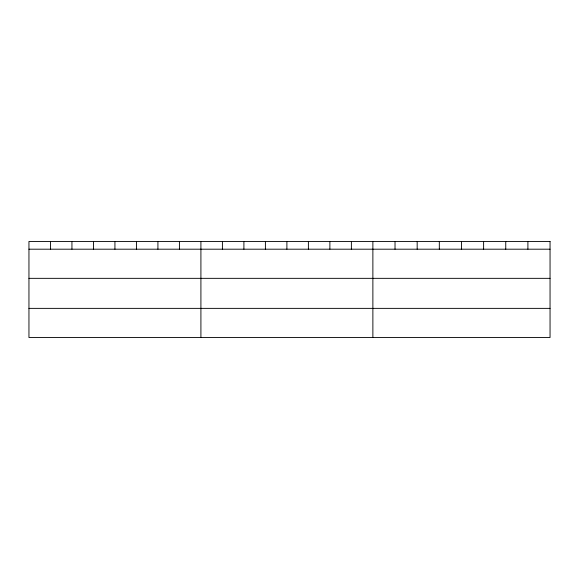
<?xml version="1.0" encoding="UTF-8"?>
<svg xmlns="http://www.w3.org/2000/svg" width="579" height="579" viewBox="0 0 579 579"><rect width="100%" height="100%" fill="white"/><g stroke="black" fill="none" stroke-linecap="round" stroke-linejoin="round"><path stroke-width="0.87" d="M28.95 249.194L550.05 249.194M28.95 278.34L550.05 278.34M28.95 308.368L550.05 308.368M527.903 241.479L527.903 249.194M505.756 241.479L505.756 249.194M483.61 241.479L483.61 249.194M461.463 241.479L461.463 249.194M439.316 241.479L439.316 249.194M417.169 241.479L417.169 249.194M395.023 241.479L395.023 249.194M372.876 241.479L372.876 337.521M351.381 241.479L351.381 249.194M329.885 241.479L329.885 249.194M308.39 241.479L308.39 249.194M286.894 241.479L286.894 249.194M265.399 241.479L265.399 249.194M243.904 241.479L243.904 249.194M222.408 241.479L222.408 249.194M200.913 241.479L200.913 337.521M179.418 241.479L179.418 249.194M157.922 241.479L157.922 249.194M136.427 241.479L136.427 249.194M114.932 241.479L114.932 249.194M93.436 241.479L93.436 249.194M71.941 241.479L71.941 249.194M50.445 241.479L50.445 249.194M550.05 241.479L28.95 241.479L28.95 337.521L550.05 337.521L550.05 241.479"/></g></svg>
